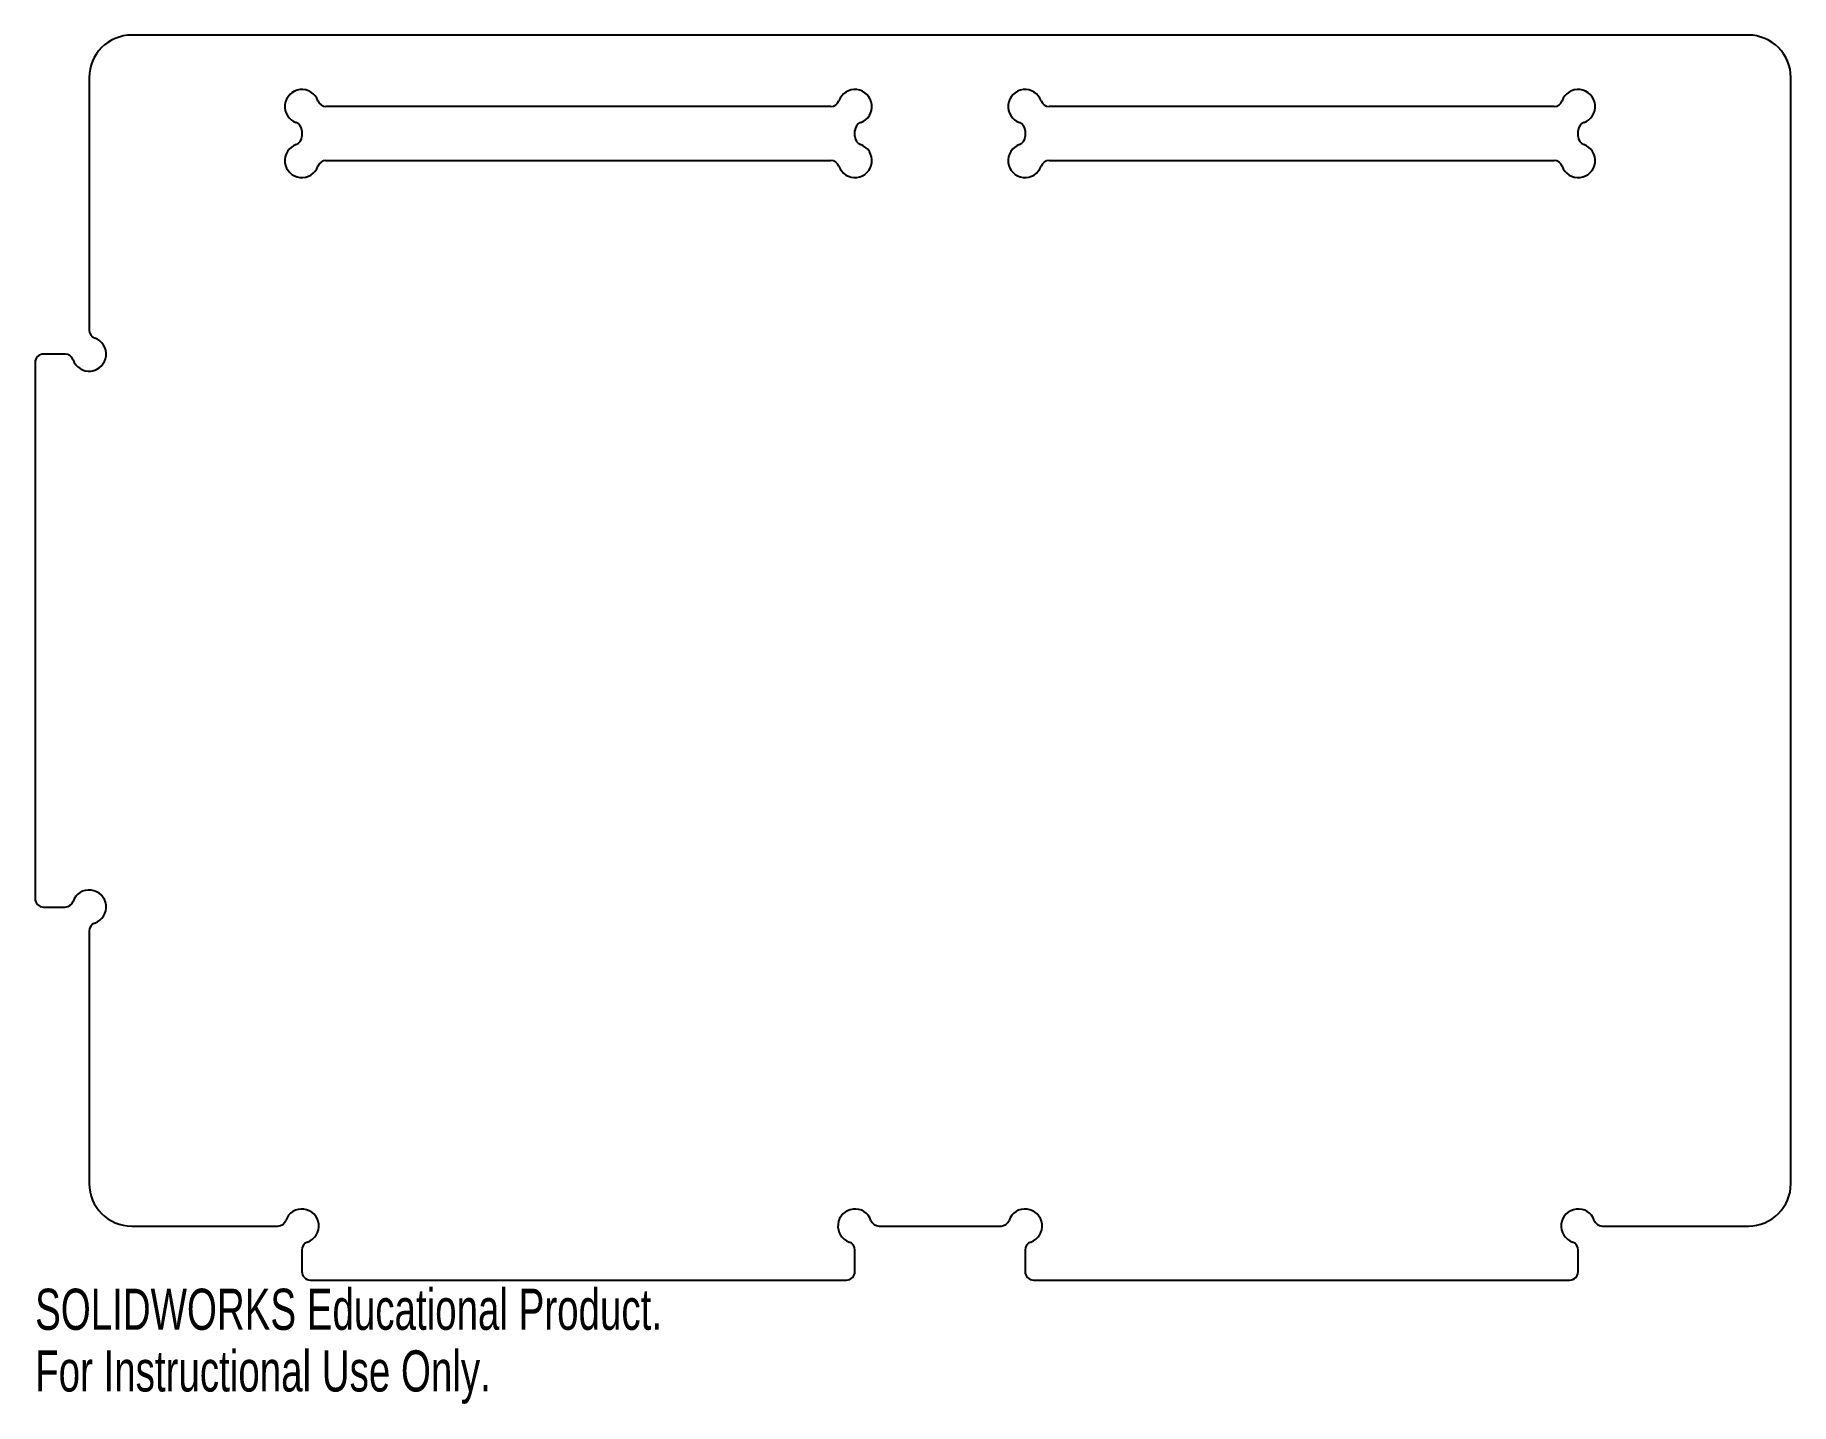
# Model space of a CAD drawing. Header units: millimetres. Extents: x -106 to 100, y -91 to 70.
import ezdxf

# ---------------------------------------------------------------- set-up
doc = ezdxf.new("R2010")
doc.units = ezdxf.units.MM
doc.styles.add('SLDTEXTSTYLE0', font='TXT', dxfattribs={"width": 0.7})

msp = doc.modelspace()

# ---------------------------------------------------------------- linework, layer by layer
at = {"color": 7, "linetype": 'Continuous', "lineweight": 25}
for p, q in [((95, 70), (-95, 70)), ((-100, 65), (-100, 35.33)), ((100, -65), (100, 65)), ((-12.83, 61.6), (-72.17, 61.6)), ((72.17, 61.6), (12.83, 61.6)), ((-75, 58.77), (-75, 58.08)), ((-10, 58.08), (-10, 58.77)), ((10, 58.77), (10, 58.08)), ((75, 58.08), (75, 58.77)), ((-72.17, 55.25), (-12.83, 55.25)), ((12.83, 55.25), (72.17, 55.25)), ((-106.35, 31.5), (-106.35, -31.5)), ((-102.83, 32.5), (-105.35, 32.5)), ((-105.35, -32.5), (-102.83, -32.5)), ((-100, -35.33), (-100, -65)), ((-95, -70), (-77.83, -70)), ((-7.17, -70), (7.17, -70)), ((77.83, -70), (95, -70)), ((-75, -72.83), (-75, -75.35)), ((-10, -75.35), (-10, -72.83)), ((10, -72.83), (10, -75.35)), ((75, -75.35), (75, -72.83)), ((-74, -76.35), (-11, -76.35)), ((11, -76.35), (74, -76.35))]:
    msp.add_line(p, q, dxfattribs=at)
for centre, radius, start, end in [((-95, 65), 5, 90, 180), ((95, 65), 5, 0, 90), ((-75, 61.6), 2, 19.4712, 250.5288), ((-72.17, 62.6), 1, 199.4712, 270), ((-12.83, 62.6), 1, 270, 340.5288), ((-10, 61.6), 2, 289.4712, 160.5288), ((10, 61.6), 2, 19.4712, 250.5288), ((12.83, 62.6), 1, 199.4712, 270), ((72.17, 62.6), 1, 270, 340.5288), ((75, 61.6), 2, 289.4712, 160.5288), ((-76, 58.77), 1, 0, 70.5288), ((-76, 58.08), 1, 289.4712, 0), ((-9, 58.77), 1, 109.4712, 180), ((-9, 58.08), 1, 180, 250.5288), ((9, 58.77), 1, 0, 70.5288), ((9, 58.08), 1, 289.4712, 0), ((76, 58.77), 1, 109.4712, 180), ((76, 58.08), 1, 180, 250.5288), ((-75, 55.25), 2, 109.4712, 340.5288), ((-10, 55.25), 2, 199.4712, 70.5288), ((10, 55.25), 2, 109.4712, 340.5288), ((75, 55.25), 2, 199.4712, 70.5288), ((-72.17, 54.25), 1, 90, 160.5288), ((-12.83, 54.25), 1, 19.4712, 90), ((12.83, 54.25), 1, 90, 160.5288), ((72.17, 54.25), 1, 19.4712, 90), ((-99, 35.33), 1, 180, 250.5288), ((-100, 32.5), 2, 199.4712, 70.5288), ((-105.35, 31.5), 1, 90, 180), ((-102.83, 31.5), 1, 19.4712, 90), ((-100, -32.5), 2, 289.4712, 160.5288), ((-105.35, -31.5), 1, 180, 270), ((-102.83, -31.5), 1, 270, 340.5288), ((-99, -35.33), 1, 109.4712, 180), ((-95, -65), 5, 180, 270), ((95, -65), 5, 270, 0), ((-75, -70), 2, 289.4712, 160.5288), ((-10, -70), 2, 19.4712, 250.5288), ((10, -70), 2, 289.4712, 160.5288), ((75, -70), 2, 19.4712, 250.5288), ((-77.83, -69), 1, 270, 340.5288), ((-7.17, -69), 1, 199.4712, 270), ((7.17, -69), 1, 270, 340.5288), ((77.83, -69), 1, 199.4712, 270), ((-74, -72.83), 1, 109.4712, 180), ((-11, -72.83), 1, 0, 70.5288), ((11, -72.83), 1, 109.4712, 180), ((74, -72.83), 1, 0, 70.5288), ((-74, -75.35), 1, 180, 270), ((-11, -75.35), 1, 270, 0), ((11, -75.35), 1, 180, 270), ((74, -75.35), 1, 270, 0)]:
    msp.add_arc(centre, radius, start, end, dxfattribs=at)

# ---------------------------------------------------------------- texts
at = {"color": 7, "linetype": 'Continuous', "char_height": 4.8336, "attachment_point": 1, "style": 'SLDTEXTSTYLE0'}
for s, insert in [('SOLIDWORKS Educational Product.', (-106.35, -77.37)), ('For Instructional Use Only.', (-106.35, -84.62))]:
    msp.add_mtext(s, dxfattribs=dict(at, insert=insert))

doc.saveas('drawing.dxf')
